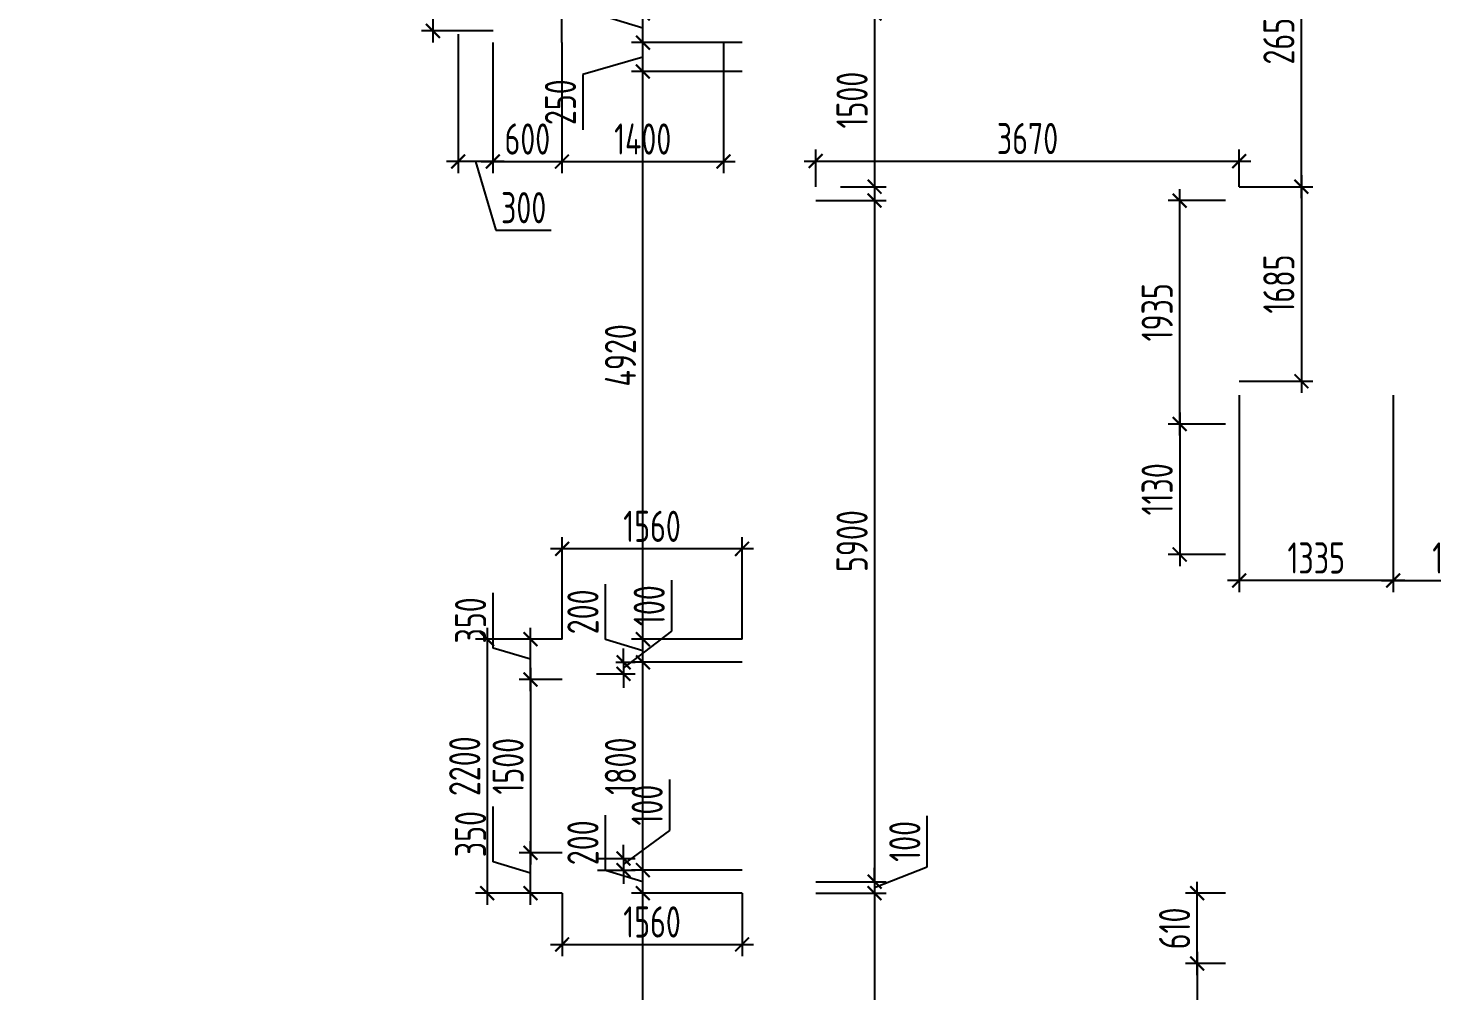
# Model space of a CAD drawing. Header units: millimetres. Extents: x -350007 to 536090, y -888 to 198380.
# Drawn here: x -218743 to -206573, y 86655 to 94995 of the extents above; entities that cross this region are included whole.
import ezdxf

# ---------------------------------------------------------------- set-up
doc = ezdxf.new("R2010")
doc.units = ezdxf.units.MM
doc.layers.add('АР_Размеры нов.', color=15, linetype='Continuous', lineweight=0)
doc.styles.add('ISOCPEUR', font='isocpeur.ttf', dxfattribs={"width": 0.7})
doc.dimstyles.new('R_100', dxfattribs={"dimtxt": 270, "dimasz": 120, "dimexe": 100, "dimexo": 0, "dimgap": 60, "dimtad": 1, "dimdec": 0, "dimrnd": 5, "dimzin": 0, "dimdsep": 46, "dimtxsty": 'ISOCPEUR', "dimblk": 'ARCHTICK', "dimcen": 0, "dimdle": 100, "dimclrd": 256, "dimclre": 256, "dimclrt": 256, "dimadec": 0, "dimazin": 0, "dimtfac": 2, "dimtdec": 0, "dimtofl": 0, "dimtmove": 1, "dimatfit": 3, "dimfxl": 1, "dimtvp": 3, "dimtolj": 1, "dimtzin": 0, "dimarcsym": 0})

# ---------------------------------------------------------------- blocks, each defined once
blk = doc.blocks.new('_ArchTick')
at = {"color": 0, "linetype": 'ByBlock', "const_width": 0.15}
blk.add_lwpolyline([(-0.5, -0.5), (0.5, 0.5)], dxfattribs=at)
blk = doc.blocks.new('*D2529')
at = {"layer": 'АР_Размеры нов.', "lineweight": -2, "ltscale": 100, "transparency": 16777216}
for p, q in [((-208609, 86992), (-208609, 85662)), ((-208364, 86892), (-208709, 86892)), ((-208364, 85762), (-208709, 85762))]:
    blk.add_line(p, q, dxfattribs=at)
at = {"layer": 'АР_Размеры нов.', "lineweight": -2, "ltscale": 100, "transparency": 16777216, "xscale": 120, "yscale": 120, "zscale": 120}
for p, rotation in [((-208609, 86892), 90), ((-208609, 85762), 270)]:
    blk.add_blockref('_ArchTick', p, dxfattribs=dict(at, rotation=rotation))
at = {"layer": 'АР_Размеры нов.', "ltscale": 100, "transparency": 16777216, "insert": (-208804, 86327), "char_height": 270, "attachment_point": 5, "rotation": 90, "style": 'ISOCPEUR'}
blk.add_mtext('\\A1;1130', dxfattribs=at)
blk = doc.blocks.new('*D2530')
at = {"layer": 'АР_Размеры нов.', "lineweight": -2, "ltscale": 100, "transparency": 16777216}
for p, q in [((-208760, 91665), (-208760, 90335)), ((-208364, 91565), (-208860, 91565)), ((-208364, 90435), (-208860, 90435))]:
    blk.add_line(p, q, dxfattribs=at)
at = {"layer": 'АР_Размеры нов.', "lineweight": -2, "ltscale": 100, "transparency": 16777216, "xscale": 120, "yscale": 120, "zscale": 120}
for p, rotation in [((-208760, 91565), 90), ((-208760, 90435), 270)]:
    blk.add_blockref('_ArchTick', p, dxfattribs=dict(at, rotation=rotation))
at = {"layer": 'АР_Размеры нов.', "ltscale": 100, "transparency": 16777216, "insert": (-208955, 91000), "char_height": 270, "attachment_point": 5, "rotation": 90, "style": 'ISOCPEUR'}
blk.add_mtext('\\A1;1130', dxfattribs=at)
blk = doc.blocks.new('*D2531')
at = {"layer": 'АР_Размеры нов.', "lineweight": -2, "ltscale": 100, "transparency": 16777216}
for p, q in [((-206909, 91816), (-206909, 90110)), ((-205779, 91816), (-205779, 90110)), ((-207009, 90210), (-205679, 90210))]:
    blk.add_line(p, q, dxfattribs=at)
at = {"layer": 'АР_Размеры нов.', "lineweight": -2, "ltscale": 100, "transparency": 16777216, "xscale": 120, "yscale": 120, "zscale": 120, "rotation": 180}
blk.add_blockref('_ArchTick', (-206909, 90210), dxfattribs=at)
at = {"layer": 'АР_Размеры нов.', "lineweight": -2, "ltscale": 100, "transparency": 16777216, "xscale": 120, "yscale": 120, "zscale": 120}
blk.add_blockref('_ArchTick', (-205779, 90210), dxfattribs=at)
at = {"layer": 'АР_Размеры нов.', "ltscale": 100, "transparency": 16777216, "insert": (-206344, 90405), "char_height": 270, "attachment_point": 5, "style": 'ISOCPEUR'}
blk.add_mtext('\\A1;1130', dxfattribs=at)
blk = doc.blocks.new('*D2688')
at = {"layer": 'АР_Размеры нов.', "lineweight": -2, "ltscale": 100, "transparency": 16777216}
for p, q in [((-208760, 91465), (-208760, 93601)), ((-208364, 93501), (-208860, 93501)), ((-208364, 91565), (-208860, 91565))]:
    blk.add_line(p, q, dxfattribs=at)
at = {"layer": 'АР_Размеры нов.', "lineweight": -2, "ltscale": 100, "transparency": 16777216, "xscale": 120, "yscale": 120, "zscale": 120}
for p, rotation in [((-208760, 93501), 90), ((-208760, 91565), 270)]:
    blk.add_blockref('_ArchTick', p, dxfattribs=dict(at, rotation=rotation))
at = {"layer": 'АР_Размеры нов.', "ltscale": 100, "transparency": 16777216, "insert": (-208955, 92533), "char_height": 270, "attachment_point": 5, "rotation": 90, "style": 'ISOCPEUR'}
blk.add_mtext('\\A1;1935', dxfattribs=at)
blk = doc.blocks.new('*D2689')
at = {"layer": 'АР_Размеры нов.', "lineweight": -2, "ltscale": 100, "transparency": 16777216}
for p, q in [((-208609, 86792), (-208609, 87601)), ((-208364, 87501), (-208709, 87501)), ((-208364, 86892), (-208709, 86892))]:
    blk.add_line(p, q, dxfattribs=at)
at = {"layer": 'АР_Размеры нов.', "lineweight": -2, "ltscale": 100, "transparency": 16777216, "xscale": 120, "yscale": 120, "zscale": 120}
for p, rotation in [((-208609, 87501), 90), ((-208609, 86892), 270)]:
    blk.add_blockref('_ArchTick', p, dxfattribs=dict(at, rotation=rotation))
at = {"layer": 'АР_Размеры нов.', "ltscale": 100, "transparency": 16777216, "insert": (-208804, 87196), "char_height": 270, "attachment_point": 5, "rotation": 90, "style": 'ISOCPEUR'}
blk.add_mtext('\\A1;610', dxfattribs=at)
blk = doc.blocks.new('*D2723')
at = {"layer": 'АР_Размеры нов.', "lineweight": -2, "ltscale": 100, "transparency": 16777216}
for p, q in [((-215234, 96570), (-215234, 94870)), ((-214672, 96470), (-215334, 96470)), ((-214712, 94970), (-215334, 94970))]:
    blk.add_line(p, q, dxfattribs=at)
at = {"layer": 'АР_Размеры нов.', "lineweight": -2, "ltscale": 100, "transparency": 16777216, "xscale": 120, "yscale": 120, "zscale": 120}
for p, rotation in [((-215234, 96470), 90), ((-215234, 94970), 270)]:
    blk.add_blockref('_ArchTick', p, dxfattribs=dict(at, rotation=rotation))
at = {"layer": 'АР_Размеры нов.', "ltscale": 100, "transparency": 16777216, "insert": (-215429, 95720), "char_height": 270, "attachment_point": 5, "rotation": 90, "style": 'ISOCPEUR'}
blk.add_mtext('\\A1;1500', dxfattribs=at)
blk = doc.blocks.new('*D2951')
at = {"layer": 'АР_Размеры нов.', "lineweight": -2, "ltscale": 100, "transparency": 16777216}
for p, q in [((-214115, 94869), (-214115, 93739)), ((-212714, 94869), (-212714, 93739)), ((-214215, 93839), (-212614, 93839))]:
    blk.add_line(p, q, dxfattribs=at)
at = {"layer": 'АР_Размеры нов.', "lineweight": -2, "ltscale": 100, "transparency": 16777216, "xscale": 120, "yscale": 120, "zscale": 120, "rotation": 180}
blk.add_blockref('_ArchTick', (-214115, 93839), dxfattribs=at)
at = {"layer": 'АР_Размеры нов.', "lineweight": -2, "ltscale": 100, "transparency": 16777216, "xscale": 120, "yscale": 120, "zscale": 120}
blk.add_blockref('_ArchTick', (-212714, 93839), dxfattribs=at)
at = {"layer": 'АР_Размеры нов.', "ltscale": 100, "transparency": 16777216, "insert": (-213415, 94034), "char_height": 270, "attachment_point": 5, "style": 'ISOCPEUR'}
blk.add_mtext('\\A1;1400', dxfattribs=at)
blk = doc.blocks.new('*D2796')
at = {"layer": 'АР_Размеры нов.', "lineweight": -2, "ltscale": 100, "transparency": 16777216}
for p, q in [((-215015, 94942), (-215015, 93739)), ((-214715, 94869), (-214715, 93739)), ((-214615, 93839), (-215115, 93839)), ((-214865, 93839), (-214687, 93244)), ((-214687, 93244), (-214208, 93244))]:
    blk.add_line(p, q, dxfattribs=at)
at = {"layer": 'АР_Размеры нов.', "lineweight": -2, "ltscale": 100, "transparency": 16777216, "xscale": 120, "yscale": 120, "zscale": 120, "rotation": 180}
blk.add_blockref('_ArchTick', (-215015, 93839), dxfattribs=at)
at = {"layer": 'АР_Размеры нов.', "lineweight": -2, "ltscale": 100, "transparency": 16777216, "xscale": 120, "yscale": 120, "zscale": 120}
blk.add_blockref('_ArchTick', (-214715, 93839), dxfattribs=at)
at = {"layer": 'АР_Размеры нов.', "ltscale": 100, "transparency": 16777216, "insert": (-214447, 93439), "char_height": 270, "attachment_point": 5, "style": 'ISOCPEUR'}
blk.add_mtext('\\A1;300', dxfattribs=at)
blk = doc.blocks.new('*D2797')
at = {"layer": 'АР_Размеры нов.', "lineweight": -2, "ltscale": 100, "transparency": 16777216}
for p, q in [((-214715, 94869), (-214715, 93739)), ((-214115, 94869), (-214115, 93739)), ((-214815, 93839), (-214015, 93839))]:
    blk.add_line(p, q, dxfattribs=at)
at = {"layer": 'АР_Размеры нов.', "lineweight": -2, "ltscale": 100, "transparency": 16777216, "xscale": 120, "yscale": 120, "zscale": 120, "rotation": 180}
blk.add_blockref('_ArchTick', (-214715, 93839), dxfattribs=at)
at = {"layer": 'АР_Размеры нов.', "lineweight": -2, "ltscale": 100, "transparency": 16777216, "xscale": 120, "yscale": 120, "zscale": 120}
blk.add_blockref('_ArchTick', (-214115, 93839), dxfattribs=at)
at = {"layer": 'АР_Размеры нов.', "ltscale": 100, "transparency": 16777216, "insert": (-214415, 94034), "char_height": 270, "attachment_point": 5, "style": 'ISOCPEUR'}
blk.add_mtext('\\A1;600', dxfattribs=at)
blk = doc.blocks.new('*D3002')
at = {"layer": 'АР_Размеры нов.', "lineweight": -2, "ltscale": 500, "transparency": 16777216}
for p, q in [((-211405, 95221), (-211405, 93521)), ((-211914, 95121), (-211305, 95121)), ((-211701, 93621), (-211305, 93621))]:
    blk.add_line(p, q, dxfattribs=at)
at = {"layer": 'АР_Размеры нов.', "lineweight": -2, "ltscale": 500, "transparency": 16777216, "xscale": 120, "yscale": 120, "zscale": 120}
for p, rotation in [((-211405, 95121), 90), ((-211405, 93621), 270)]:
    blk.add_blockref('_ArchTick', p, dxfattribs=dict(at, rotation=rotation))
at = {"layer": 'АР_Размеры нов.', "lineweight": 13, "ltscale": 500, "transparency": 16777216, "insert": (-211600, 94371), "char_height": 270, "attachment_point": 5, "rotation": 90, "style": 'ISOCPEUR'}
blk.add_mtext('\\A1;1500', dxfattribs=at)
blk = doc.blocks.new('*D3003')
at = {"layer": 'АР_Размеры нов.', "lineweight": -2, "ltscale": 500, "transparency": 16777216}
for p, q in [((-211405, 93601), (-211405, 87501)), ((-211914, 93501), (-211305, 93501)), ((-211914, 87601), (-211305, 87601))]:
    blk.add_line(p, q, dxfattribs=at)
at = {"layer": 'АР_Размеры нов.', "lineweight": -2, "ltscale": 500, "transparency": 16777216, "xscale": 120, "yscale": 120, "zscale": 120}
for p, rotation in [((-211405, 93501), 90), ((-211405, 87601), 270)]:
    blk.add_blockref('_ArchTick', p, dxfattribs=dict(at, rotation=rotation))
at = {"layer": 'АР_Размеры нов.', "lineweight": 13, "ltscale": 500, "transparency": 16777216, "insert": (-211600, 90551), "char_height": 270, "attachment_point": 5, "rotation": 90, "style": 'ISOCPEUR'}
blk.add_mtext('\\A1;5900', dxfattribs=at)
blk = doc.blocks.new('*D3004')
at = {"layer": 'АР_Размеры нов.', "lineweight": -2, "ltscale": 500, "transparency": 16777216}
for p, q in [((-210948, 87729), (-210948, 88170)), ((-211405, 87551), (-210948, 87729)), ((-211405, 87601), (-211405, 87721)), ((-211914, 87601), (-211305, 87601)), ((-211405, 87601), (-211405, 87501)), ((-211914, 87501), (-211305, 87501)), ((-211405, 87501), (-211405, 87381))]:
    blk.add_line(p, q, dxfattribs=at)
at = {"layer": 'АР_Размеры нов.', "lineweight": -2, "ltscale": 500, "transparency": 16777216, "xscale": 120, "yscale": 120, "zscale": 120}
for p, rotation in [((-211405, 87601), 270), ((-211405, 87501), 90)]:
    blk.add_blockref('_ArchTick', p, dxfattribs=dict(at, rotation=rotation))
at = {"layer": 'АР_Размеры нов.', "lineweight": 13, "ltscale": 500, "transparency": 16777216, "insert": (-211143, 87950), "char_height": 270, "attachment_point": 5, "rotation": 90, "style": 'ISOCPEUR'}
blk.add_mtext('\\A1;100', dxfattribs=at)
blk = doc.blocks.new('*D3005')
at = {"layer": 'АР_Размеры нов.', "lineweight": -2, "ltscale": 500, "transparency": 16777216}
for p, q in [((-211405, 87601), (-211405, 82586)), ((-211914, 87501), (-211305, 87501)), ((-211914, 82686), (-211305, 82686))]:
    blk.add_line(p, q, dxfattribs=at)
at = {"layer": 'АР_Размеры нов.', "lineweight": -2, "ltscale": 500, "transparency": 16777216, "xscale": 120, "yscale": 120, "zscale": 120}
for p, rotation in [((-211405, 87501), 90), ((-211405, 82686), 270)]:
    blk.add_blockref('_ArchTick', p, dxfattribs=dict(at, rotation=rotation))
at = {"layer": 'АР_Размеры нов.', "lineweight": 13, "ltscale": 500, "transparency": 16777216, "insert": (-211600, 85093), "char_height": 270, "attachment_point": 5, "rotation": 90, "style": 'ISOCPEUR'}
blk.add_mtext('\\A1;4815', dxfattribs=at)
blk = doc.blocks.new('*D3007')
at = {"layer": 'АР_Размеры нов.', "lineweight": -2, "ltscale": 500, "transparency": 16777216}
for p, q in [((-207705, 93721), (-207705, 91836)), ((-208244, 93621), (-207605, 93621)), ((-208244, 91936), (-207605, 91936))]:
    blk.add_line(p, q, dxfattribs=at)
at = {"layer": 'АР_Размеры нов.', "lineweight": -2, "ltscale": 500, "transparency": 16777216, "xscale": 120, "yscale": 120, "zscale": 120}
for p, rotation in [((-207705, 93621), 90), ((-207705, 91936), 270)]:
    blk.add_blockref('_ArchTick', p, dxfattribs=dict(at, rotation=rotation))
at = {"layer": 'АР_Размеры нов.', "lineweight": 13, "ltscale": 500, "transparency": 16777216, "insert": (-207900, 92778), "char_height": 270, "attachment_point": 5, "rotation": 90, "style": 'ISOCPEUR'}
blk.add_mtext('\\A1;1685', dxfattribs=at)
blk = doc.blocks.new('*D3008')
at = {"layer": 'АР_Размеры нов.', "lineweight": -2, "ltscale": 500, "transparency": 16777216}
for p, q in [((-207823, 96271), (-207605, 96271)), ((-207705, 93521), (-207705, 96371)), ((-208244, 93621), (-207605, 93621))]:
    blk.add_line(p, q, dxfattribs=at)
at = {"layer": 'АР_Размеры нов.', "lineweight": -2, "ltscale": 500, "transparency": 16777216, "xscale": 120, "yscale": 120, "zscale": 120}
for p, rotation in [((-207705, 96271), 90), ((-207705, 93621), 270)]:
    blk.add_blockref('_ArchTick', p, dxfattribs=dict(at, rotation=rotation))
at = {"layer": 'АР_Размеры нов.', "lineweight": 13, "ltscale": 500, "transparency": 16777216, "insert": (-207900, 94946), "char_height": 270, "attachment_point": 5, "rotation": 90, "style": 'ISOCPEUR'}
blk.add_mtext('\\A1;2650', dxfattribs=at)
blk = doc.blocks.new('*D3013')
at = {"layer": 'АР_Размеры нов.', "lineweight": -2, "ltscale": 500, "transparency": 16777216}
for p, q in [((-212015, 93843), (-208144, 93843)), ((-211915, 93621), (-211915, 93943)), ((-208244, 93621), (-208244, 93943))]:
    blk.add_line(p, q, dxfattribs=at)
at = {"layer": 'АР_Размеры нов.', "lineweight": -2, "ltscale": 500, "transparency": 16777216, "xscale": 120, "yscale": 120, "zscale": 120, "rotation": 180}
blk.add_blockref('_ArchTick', (-211915, 93843), dxfattribs=at)
at = {"layer": 'АР_Размеры нов.', "lineweight": -2, "ltscale": 500, "transparency": 16777216, "xscale": 120, "yscale": 120, "zscale": 120}
blk.add_blockref('_ArchTick', (-208244, 93843), dxfattribs=at)
at = {"layer": 'АР_Размеры нов.', "lineweight": 13, "ltscale": 500, "transparency": 16777216, "insert": (-210079, 94038), "char_height": 270, "attachment_point": 5, "style": 'ISOCPEUR'}
blk.add_mtext('\\A1;3670', dxfattribs=at)
blk = doc.blocks.new('*D3014')
at = {"layer": 'АР_Размеры нов.', "lineweight": -2, "ltscale": 500, "transparency": 16777216}
for p, q in [((-208244, 91816), (-208244, 90110)), ((-206909, 91816), (-206909, 90110)), ((-206809, 90210), (-208344, 90210))]:
    blk.add_line(p, q, dxfattribs=at)
at = {"layer": 'АР_Размеры нов.', "lineweight": -2, "ltscale": 500, "transparency": 16777216, "xscale": 120, "yscale": 120, "zscale": 120, "rotation": 180}
blk.add_blockref('_ArchTick', (-208244, 90210), dxfattribs=at)
at = {"layer": 'АР_Размеры нов.', "lineweight": -2, "ltscale": 500, "transparency": 16777216, "xscale": 120, "yscale": 120, "zscale": 120}
blk.add_blockref('_ArchTick', (-206909, 90210), dxfattribs=at)
at = {"layer": 'АР_Размеры нов.', "lineweight": 13, "ltscale": 500, "transparency": 16777216, "insert": (-207576, 90405), "char_height": 270, "attachment_point": 5, "style": 'ISOCPEUR'}
blk.add_mtext('\\A1;1335', dxfattribs=at)
blk = doc.blocks.new('*D4001')
at = {"layer": 'АР_Размеры нов.', "lineweight": -2, "transparency": 16777216}
for p, q in [((-214114, 89701), (-214114, 90584)), ((-212554, 89701), (-212554, 90584)), ((-212454, 90484), (-214214, 90484))]:
    blk.add_line(p, q, dxfattribs=at)
at = {"layer": 'АР_Размеры нов.', "lineweight": -2, "transparency": 16777216, "xscale": 120, "yscale": 120, "zscale": 120, "rotation": 180}
blk.add_blockref('_ArchTick', (-214114, 90484), dxfattribs=at)
at = {"layer": 'АР_Размеры нов.', "lineweight": -2, "transparency": 16777216, "xscale": 120, "yscale": 120, "zscale": 120}
blk.add_blockref('_ArchTick', (-212554, 90484), dxfattribs=at)
at = {"layer": 'АР_Размеры нов.', "transparency": 16777216, "insert": (-213334, 90679), "char_height": 270, "attachment_point": 5, "style": 'ISOCPEUR'}
blk.add_mtext('\\A1;1560', dxfattribs=at)
blk = doc.blocks.new('*D4002')
at = {"layer": 'АР_Размеры нов.', "lineweight": -2, "transparency": 16777216}
for p, q in [((-214114, 89701), (-214863, 89701)), ((-214763, 89801), (-214763, 87401)), ((-214114, 87501), (-214863, 87501))]:
    blk.add_line(p, q, dxfattribs=at)
at = {"layer": 'АР_Размеры нов.', "lineweight": -2, "transparency": 16777216, "xscale": 120, "yscale": 120, "zscale": 120}
for p, rotation in [((-214763, 89701), 90), ((-214763, 87501), 270)]:
    blk.add_blockref('_ArchTick', p, dxfattribs=dict(at, rotation=rotation))
at = {"layer": 'АР_Размеры нов.', "transparency": 16777216, "insert": (-214958, 88601), "char_height": 270, "attachment_point": 5, "rotation": 90, "style": 'ISOCPEUR'}
blk.add_mtext('\\A1;2200', dxfattribs=at)
blk = doc.blocks.new('*D4004')
at = {"layer": 'АР_Размеры нов.', "lineweight": -2, "transparency": 16777216}
for p, q in [((-213163, 89771), (-213163, 90213)), ((-213581, 89451), (-213163, 89771)), ((-213581, 89501), (-213581, 89621)), ((-213647, 89501), (-213481, 89501)), ((-213581, 89501), (-213581, 89401)), ((-213816, 89401), (-213481, 89401)), ((-213581, 89401), (-213581, 89281))]:
    blk.add_line(p, q, dxfattribs=at)
at = {"layer": 'АР_Размеры нов.', "lineweight": -2, "transparency": 16777216, "xscale": 120, "yscale": 120, "zscale": 120}
for p, rotation in [((-213581, 89501), 270), ((-213581, 89401), 90)]:
    blk.add_blockref('_ArchTick', p, dxfattribs=dict(at, rotation=rotation))
at = {"layer": 'АР_Размеры нов.', "transparency": 16777216, "insert": (-213358, 89992), "char_height": 270, "attachment_point": 5, "rotation": 90, "style": 'ISOCPEUR'}
blk.add_mtext('\\A1;100', dxfattribs=at)
blk = doc.blocks.new('*D4005')
at = {"layer": 'АР_Размеры нов.', "lineweight": -2, "transparency": 16777216}
for p, q in [((-213181, 88044), (-213181, 88485)), ((-213581, 87751), (-213181, 88044)), ((-213581, 87801), (-213581, 87921)), ((-213814, 87801), (-213481, 87801)), ((-213581, 87801), (-213581, 87701)), ((-213806, 87701), (-213481, 87701)), ((-213581, 87701), (-213581, 87581))]:
    blk.add_line(p, q, dxfattribs=at)
at = {"layer": 'АР_Размеры нов.', "lineweight": -2, "transparency": 16777216, "xscale": 120, "yscale": 120, "zscale": 120}
for p, rotation in [((-213581, 87801), 270), ((-213581, 87701), 90)]:
    blk.add_blockref('_ArchTick', p, dxfattribs=dict(at, rotation=rotation))
at = {"layer": 'АР_Размеры нов.', "transparency": 16777216, "insert": (-213376, 88264), "char_height": 270, "attachment_point": 5, "rotation": 90, "style": 'ISOCPEUR'}
blk.add_mtext('\\A1;100', dxfattribs=at)
blk = doc.blocks.new('*D4007')
at = {"layer": 'АР_Размеры нов.', "lineweight": -2, "transparency": 16777216}
for p, q in [((-214387, 89452), (-214387, 87751)), ((-214114, 89352), (-214487, 89352)), ((-214114, 87851), (-214487, 87851))]:
    blk.add_line(p, q, dxfattribs=at)
at = {"layer": 'АР_Размеры нов.', "lineweight": -2, "transparency": 16777216, "xscale": 120, "yscale": 120, "zscale": 120}
for p, rotation in [((-214387, 89352), 90), ((-214387, 87851), 270)]:
    blk.add_blockref('_ArchTick', p, dxfattribs=dict(at, rotation=rotation))
at = {"layer": 'АР_Размеры нов.', "transparency": 16777216, "insert": (-214582, 88601), "char_height": 270, "attachment_point": 5, "rotation": 90, "style": 'ISOCPEUR'}
blk.add_mtext('\\A1;1500', dxfattribs=at)
blk = doc.blocks.new('*D7117')
at = {"layer": 'АР_Размеры нов.', "lineweight": -2, "transparency": 16777216}
for p, q in [((-213413, 81946), (-213413, 87601)), ((-212554, 87501), (-213513, 87501)), ((-212554, 82046), (-213513, 82046))]:
    blk.add_line(p, q, dxfattribs=at)
at = {"layer": 'АР_Размеры нов.', "lineweight": -2, "transparency": 16777216, "xscale": 120, "yscale": 120, "zscale": 120}
for p, rotation in [((-213413, 87501), 90), ((-213413, 82046), 270)]:
    blk.add_blockref('_ArchTick', p, dxfattribs=dict(at, rotation=rotation))
at = {"layer": 'АР_Размеры нов.', "transparency": 16777216, "insert": (-213608, 84773), "char_height": 270, "attachment_point": 5, "rotation": 90, "style": 'ISOCPEUR'}
blk.add_mtext('\\A1;5455', dxfattribs=at)
blk = doc.blocks.new('*D7118')
at = {"layer": 'АР_Размеры нов.', "lineweight": -2, "transparency": 16777216}
for p, q in [((-213738, 87698), (-213738, 88177)), ((-213413, 87401), (-213413, 87801)), ((-213413, 87601), (-213738, 87698)), ((-212554, 87701), (-213513, 87701)), ((-212554, 87501), (-213513, 87501))]:
    blk.add_line(p, q, dxfattribs=at)
at = {"layer": 'АР_Размеры нов.', "lineweight": -2, "transparency": 16777216, "xscale": 120, "yscale": 120, "zscale": 120}
for p, rotation in [((-213413, 87701), 90), ((-213413, 87501), 270)]:
    blk.add_blockref('_ArchTick', p, dxfattribs=dict(at, rotation=rotation))
at = {"layer": 'АР_Размеры нов.', "transparency": 16777216, "insert": (-213933, 87938), "char_height": 270, "attachment_point": 5, "rotation": 90, "style": 'ISOCPEUR'}
blk.add_mtext('\\A1;200', dxfattribs=at)
blk = doc.blocks.new('*D7119')
at = {"layer": 'АР_Размеры нов.', "lineweight": -2, "transparency": 16777216}
for p, q in [((-213413, 87601), (-213413, 89601)), ((-212554, 89501), (-213513, 89501)), ((-212554, 87701), (-213513, 87701))]:
    blk.add_line(p, q, dxfattribs=at)
at = {"layer": 'АР_Размеры нов.', "lineweight": -2, "transparency": 16777216, "xscale": 120, "yscale": 120, "zscale": 120}
for p, rotation in [((-213413, 89501), 90), ((-213413, 87701), 270)]:
    blk.add_blockref('_ArchTick', p, dxfattribs=dict(at, rotation=rotation))
at = {"layer": 'АР_Размеры нов.', "transparency": 16777216, "insert": (-213608, 88601), "char_height": 270, "attachment_point": 5, "rotation": 90, "style": 'ISOCPEUR'}
blk.add_mtext('\\A1;1800', dxfattribs=at)
blk = doc.blocks.new('*D7120')
at = {"layer": 'АР_Размеры нов.', "lineweight": -2, "transparency": 16777216}
for p, q in [((-213738, 89698), (-213738, 90177)), ((-213413, 89601), (-213738, 89698)), ((-212554, 89701), (-213513, 89701)), ((-213413, 89401), (-213413, 89801)), ((-212554, 89501), (-213513, 89501))]:
    blk.add_line(p, q, dxfattribs=at)
at = {"layer": 'АР_Размеры нов.', "lineweight": -2, "transparency": 16777216, "xscale": 120, "yscale": 120, "zscale": 120}
for p, rotation in [((-213413, 89701), 90), ((-213413, 89501), 270)]:
    blk.add_blockref('_ArchTick', p, dxfattribs=dict(at, rotation=rotation))
at = {"layer": 'АР_Размеры нов.', "transparency": 16777216, "insert": (-213933, 89938), "char_height": 270, "attachment_point": 5, "rotation": 90, "style": 'ISOCPEUR'}
blk.add_mtext('\\A1;200', dxfattribs=at)
blk = doc.blocks.new('*D7121')
at = {"layer": 'АР_Размеры нов.', "lineweight": -2, "transparency": 16777216}
for p, q in [((-213413, 89601), (-213413, 94719)), ((-212554, 94619), (-213513, 94619)), ((-212554, 89701), (-213513, 89701))]:
    blk.add_line(p, q, dxfattribs=at)
at = {"layer": 'АР_Размеры нов.', "lineweight": -2, "transparency": 16777216, "xscale": 120, "yscale": 120, "zscale": 120}
for p, rotation in [((-213413, 94619), 90), ((-213413, 89701), 270)]:
    blk.add_blockref('_ArchTick', p, dxfattribs=dict(at, rotation=rotation))
at = {"layer": 'АР_Размеры нов.', "transparency": 16777216, "insert": (-213608, 92160), "char_height": 270, "attachment_point": 5, "rotation": 90, "style": 'ISOCPEUR'}
blk.add_mtext('\\A1;4920', dxfattribs=at)
blk = doc.blocks.new('*D7122')
at = {"layer": 'АР_Размеры нов.', "lineweight": -2, "transparency": 16777216}
for p, q in [((-213413, 94519), (-213413, 94969)), ((-212554, 94869), (-213513, 94869)), ((-213413, 94744), (-213933, 94593)), ((-213933, 94593), (-213933, 94114)), ((-212554, 94619), (-213513, 94619))]:
    blk.add_line(p, q, dxfattribs=at)
at = {"layer": 'АР_Размеры нов.', "lineweight": -2, "transparency": 16777216, "xscale": 120, "yscale": 120, "zscale": 120}
for p, rotation in [((-213413, 94869), 90), ((-213413, 94619), 270)]:
    blk.add_blockref('_ArchTick', p, dxfattribs=dict(at, rotation=rotation))
at = {"layer": 'АР_Размеры нов.', "transparency": 16777216, "insert": (-214128, 94353), "char_height": 270, "attachment_point": 5, "rotation": 90, "style": 'ISOCPEUR'}
blk.add_mtext('\\A1;250', dxfattribs=at)
blk = doc.blocks.new('*D7123')
at = {"layer": 'АР_Размеры нов.', "lineweight": -2, "transparency": 16777216}
for p, q in [((-213738, 95092), (-213738, 95571)), ((-213413, 94769), (-213413, 95221)), ((-213413, 94995), (-213738, 95092)), ((-212554, 95121), (-213513, 95121)), ((-212554, 94869), (-213513, 94869))]:
    blk.add_line(p, q, dxfattribs=at)
at = {"layer": 'АР_Размеры нов.', "lineweight": -2, "transparency": 16777216, "xscale": 120, "yscale": 120, "zscale": 120}
for p, rotation in [((-213413, 95121), 90), ((-213413, 94869), 270)]:
    blk.add_blockref('_ArchTick', p, dxfattribs=dict(at, rotation=rotation))
at = {"layer": 'АР_Размеры нов.', "transparency": 16777216, "insert": (-213933, 95332), "char_height": 270, "attachment_point": 5, "rotation": 90, "style": 'ISOCPEUR'}
blk.add_mtext('\\A1;250', dxfattribs=at)
blk = doc.blocks.new('*D7132')
at = {"layer": 'АР_Размеры нов.', "lineweight": -2, "transparency": 16777216}
for p, q in [((-214712, 89624), (-214712, 90103)), ((-214114, 89701), (-214487, 89701)), ((-214387, 89252), (-214387, 89801)), ((-214387, 89527), (-214712, 89624)), ((-214114, 89352), (-214487, 89352))]:
    blk.add_line(p, q, dxfattribs=at)
at = {"layer": 'АР_Размеры нов.', "lineweight": -2, "transparency": 16777216, "xscale": 120, "yscale": 120, "zscale": 120}
for p, rotation in [((-214387, 89701), 90), ((-214387, 89352), 270)]:
    blk.add_blockref('_ArchTick', p, dxfattribs=dict(at, rotation=rotation))
at = {"layer": 'АР_Размеры нов.', "transparency": 16777216, "insert": (-214907, 89864), "char_height": 270, "attachment_point": 5, "rotation": 90, "style": 'ISOCPEUR'}
blk.add_mtext('\\A1;350', dxfattribs=at)
blk = doc.blocks.new('*D7133')
at = {"layer": 'АР_Размеры нов.', "lineweight": -2, "transparency": 16777216}
for p, q in [((-214712, 87773), (-214712, 88252)), ((-214387, 87401), (-214387, 87951)), ((-214387, 87676), (-214712, 87773)), ((-214114, 87851), (-214487, 87851)), ((-214114, 87501), (-214487, 87501))]:
    blk.add_line(p, q, dxfattribs=at)
at = {"layer": 'АР_Размеры нов.', "lineweight": -2, "transparency": 16777216, "xscale": 120, "yscale": 120, "zscale": 120}
for p, rotation in [((-214387, 87851), 90), ((-214387, 87501), 270)]:
    blk.add_blockref('_ArchTick', p, dxfattribs=dict(at, rotation=rotation))
at = {"layer": 'АР_Размеры нов.', "transparency": 16777216, "insert": (-214907, 88013), "char_height": 270, "attachment_point": 5, "rotation": 90, "style": 'ISOCPEUR'}
blk.add_mtext('\\A1;350', dxfattribs=at)
blk = doc.blocks.new('*D7134')
at = {"layer": 'АР_Размеры нов.', "lineweight": -2, "transparency": 16777216}
for p, q in [((-214114, 87501), (-214114, 86957)), ((-212554, 87501), (-212554, 86957)), ((-214214, 87057), (-212454, 87057))]:
    blk.add_line(p, q, dxfattribs=at)
at = {"layer": 'АР_Размеры нов.', "lineweight": -2, "transparency": 16777216, "xscale": 120, "yscale": 120, "zscale": 120, "rotation": 180}
blk.add_blockref('_ArchTick', (-214114, 87057), dxfattribs=at)
at = {"layer": 'АР_Размеры нов.', "lineweight": -2, "transparency": 16777216, "xscale": 120, "yscale": 120, "zscale": 120}
blk.add_blockref('_ArchTick', (-212554, 87057), dxfattribs=at)
at = {"layer": 'АР_Размеры нов.', "transparency": 16777216, "insert": (-213334, 87252), "char_height": 270, "attachment_point": 5, "style": 'ISOCPEUR'}
blk.add_mtext('\\A1;1560', dxfattribs=at)
blk = doc.blocks.new('*D7171')
at = {"layer": 'АР_Размеры нов.', "lineweight": -2, "transparency": 16777216}
for p, q in [((-301542, 115211), (-301542, 114753)), ((-301341, 115051), (-301341, 114753)), ((-301642, 114853), (-301241, 114853)), ((-301442, 114853), (-301263, 114258)), ((-301263, 114258), (-300784, 114258)), ((-182484, 67738), (-182925, 67738)), ((-182494, 67218), (-182484, 67738)), ((-182544, 66846), (-182544, 67318)), ((-182444, 66846), (-182444, 67318)), ((-182544, 67218), (-182664, 67218)), ((-182444, 67218), (-182544, 67218)), ((-182444, 67218), (-182324, 67218))]:
    blk.add_line(p, q, dxfattribs=at)
at = {"layer": 'АР_Размеры нов.', "lineweight": -2, "transparency": 16777216, "xscale": 120, "yscale": 120, "zscale": 120, "rotation": 180}
for p in [(-301542, 114853), (-182444, 67218)]:
    blk.add_blockref('_ArchTick', p, dxfattribs=at)
at = {"layer": 'АР_Размеры нов.', "lineweight": -2, "transparency": 16777216, "xscale": 120, "yscale": 120, "zscale": 120}
for p in [(-301341, 114853), (-182544, 67218)]:
    blk.add_blockref('_ArchTick', p, dxfattribs=at)
at = {"layer": 'АР_Размеры нов.', "transparency": 16777216, "char_height": 270, "attachment_point": 5, "style": 'ISOCPEUR'}
for s, insert in [('\\A1;200', (-301024, 114453)), ('\\A1;100', (-182705, 67933))]:
    blk.add_mtext(s, dxfattribs=dict(at, insert=insert))
blk = doc.blocks.new('*D7181')
at = {"layer": 'АР_Размеры нов.', "lineweight": -2, "transparency": 16777216}
for p, q in [((-214115, 94869), (-214115, 96039)), ((-212554, 95121), (-212554, 96039)), ((-212454, 95939), (-214215, 95939))]:
    blk.add_line(p, q, dxfattribs=at)
at = {"layer": 'АР_Размеры нов.', "lineweight": -2, "transparency": 16777216, "xscale": 120, "yscale": 120, "zscale": 120, "rotation": 180}
blk.add_blockref('_ArchTick', (-214115, 95939), dxfattribs=at)
at = {"layer": 'АР_Размеры нов.', "lineweight": -2, "transparency": 16777216, "xscale": 120, "yscale": 120, "zscale": 120}
blk.add_blockref('_ArchTick', (-212554, 95939), dxfattribs=at)
at = {"layer": 'АР_Размеры нов.', "transparency": 16777216, "insert": (-213335, 96134), "char_height": 270, "attachment_point": 5, "style": 'ISOCPEUR'}
blk.add_mtext('\\A1;1560', dxfattribs=at)
blk = doc.blocks.new('*D7184')
at = {"layer": 'АР_Размеры нов.', "lineweight": -2, "transparency": 16777216}
for p, q in [((-186100, 131671), (-186003, 131996)), ((-186003, 131996), (-185656, 131996)), ((-186145, 131371), (-186145, 131771)), ((-186055, 131531), (-186055, 131771)), ((-186145, 131671), (-186265, 131671)), ((-186145, 131671), (-186055, 131671)), ((-186055, 131671), (-185935, 131671)), ((-281863, 59885), (-281863, 59309)), ((-281179, 59885), (-281179, 59309)), ((-281963, 59409), (-281079, 59409))]:
    blk.add_line(p, q, dxfattribs=at)
at = {"layer": 'АР_Размеры нов.', "lineweight": -2, "transparency": 16777216, "xscale": 120, "yscale": 120, "zscale": 120}
for p in [(-186145, 131671), (-281179, 59409)]:
    blk.add_blockref('_ArchTick', p, dxfattribs=at)
at = {"layer": 'АР_Размеры нов.', "lineweight": -2, "transparency": 16777216, "xscale": 120, "yscale": 120, "zscale": 120, "rotation": 180}
for p in [(-186055, 131671), (-281863, 59409)]:
    blk.add_blockref('_ArchTick', p, dxfattribs=at)
at = {"layer": 'АР_Размеры нов.', "transparency": 16777216, "char_height": 270, "attachment_point": 5, "style": 'ISOCPEUR'}
for s, insert in [('\\A1;90', (-185829, 132191)), ('\\A1;685', (-281521, 59604))]:
    blk.add_mtext(s, dxfattribs=dict(at, insert=insert))
blk = doc.blocks.new('*D7185')
at = {"layer": 'АР_Размеры нов.', "lineweight": -2, "transparency": 16777216}
for p, q in [((-152915, 120873), (-152915, 121315)), ((-153510, 120695), (-152915, 120873)), ((-153510, 120521), (-153510, 120869)), ((-154304, 120769), (-153410, 120769)), ((-154464, 120621), (-153410, 120621)), ((-280686, 59785), (-280686, 60786)), ((-281179, 60686), (-280586, 60686)), ((-281179, 59885), (-280586, 59885))]:
    blk.add_line(p, q, dxfattribs=at)
at = {"layer": 'АР_Размеры нов.', "lineweight": -2, "transparency": 16777216, "xscale": 120, "yscale": 120, "zscale": 120}
for p, rotation in [((-153510, 120769), 90), ((-153510, 120621), 270), ((-280686, 60686), 90), ((-280686, 59885), 270)]:
    blk.add_blockref('_ArchTick', p, dxfattribs=dict(at, rotation=rotation))
at = {"layer": 'АР_Размеры нов.', "transparency": 16777216, "char_height": 270, "attachment_point": 5, "rotation": 90, "style": 'ISOCPEUR'}
for s, insert in [('\\A1;150', (-153110, 121094)), ('\\A1;800', (-280881, 60286))]:
    blk.add_mtext(s, dxfattribs=dict(at, insert=insert))
blk = doc.blocks.new('*D7186')
at = {"layer": 'АР_Размеры нов.', "lineweight": -2, "transparency": 16777216}
for p, q in [((-172393, 113364), (-172393, 115311)), ((-171329, 115211), (-172493, 115211)), ((-171329, 113464), (-172493, 113464)), ((-281179, 59885), (-280586, 59885)), ((-280686, 59985), (-280686, 55406)), ((-281179, 55506), (-280586, 55506))]:
    blk.add_line(p, q, dxfattribs=at)
at = {"layer": 'АР_Размеры нов.', "lineweight": -2, "transparency": 16777216, "xscale": 120, "yscale": 120, "zscale": 120}
for p, rotation in [((-172393, 115211), 90), ((-172393, 113464), 270), ((-280686, 59885), 90), ((-280686, 55506), 270)]:
    blk.add_blockref('_ArchTick', p, dxfattribs=dict(at, rotation=rotation))
at = {"layer": 'АР_Размеры нов.', "transparency": 16777216, "char_height": 270, "attachment_point": 5, "rotation": 90, "style": 'ISOCPEUR'}
for s, insert in [('\\A1;1745', (-172588, 114338)), ('\\A1;4380', (-280881, 57695))]:
    blk.add_mtext(s, dxfattribs=dict(at, insert=insert))

msp = doc.modelspace()

# ---------------------------------------------------------------- dimensions: what is measured, and where the dimension line sits
at = {"layer": 'АР_Размеры нов.'}
for base, p1, p2, picture, middle in [((-186055.2, 131670.6), (-186145.2, 131370.7), (-186055.2, 131530.7), '*D7184', (-185942.7, 132190.6)), ((-281179, 59408.8), (-281863.4, 59884.7), (-281179, 59884.7), '*D7184', (-281521.2, 59603.8)), ((-301341.3, 114852.6), (-301542.1, 115210.7), (-301341.3, 115050.7), '*D7171', (-301203.2, 114452.6)), ((-214115.3, 95938.7), (-212554, 95120.7), (-214115.3, 94868.9), '*D7181', (-213334.7, 96133.7)), ((-214114, 90484.3), (-212554, 89700.7), (-214114, 89700.8), '*D4001', (-213334, 90679.3)), ((-212554, 87057.5), (-214114.2, 87500.9), (-212554, 87500.9), '*D7134', (-213334.1, 87252.5))]:
    dim = msp.add_linear_dim(base=base, p1=p1, p2=p2, dimstyle='R_100', override={"dimpost": '\\X'}, dxfattribs=at)
    dim.commit()
    dim.dimension.update_dxf_attribs({"geometry": picture, "text_midpoint": middle})
for base, p1, p2, picture, middle in [((-153510.4, 120769.1), (-154463.9, 120620.7), (-154303.9, 120769.1), '*D7185', (-153110.4, 120933.4)), ((-280686, 60686.4), (-281179, 59884.7), (-281179, 60686.4), '*D7185', (-280881, 60285.5)), ((-172392.8, 115210.7), (-171328.9, 113464.4), (-171328.9, 115210.7), '*D7186', (-172587.8, 114337.6)), ((-280686, 55506), (-281179, 59884.7), (-281179, 55506), '*D7186', (-280881, 57695.3)), ((-213413.5, 95120.7), (-212554, 94868.9), (-212554, 95120.7), '*D7123', (-213933.5, 95152.3)), ((-213413.5, 94618.9), (-212554, 89700.7), (-212554, 94618.9), '*D7121', (-213608.5, 92159.8)), ((-213413.5, 89700.7), (-212554, 89500.8), (-212554, 89700.7), '*D7120', (-213933.5, 89758.2)), ((-214386.7845, 89700.8175), (-214114.0625, 89352.2567), (-214114.0068, 89700.8175), '*D7132', (-214906.7845, 89684.0371)), ((-214763, 87500.9), (-214114, 89700.8), (-214114.2, 87500.9), '*D4002', (-214958, 88600.8)), ((-213413.5, 89500.8), (-212554, 87700.8), (-212554, 89500.8), '*D7119', (-213608.5, 88600.8)), ((-214386.7845, 87850.7457), (-214114.0625, 89352.2205), (-214114.1681, 87850.7457), '*D4007', (-214581.7845, 88601.4831)), ((-214386.8, 87850.7), (-214114.2, 87500.9), (-214114.2, 87850.7), '*D7133', (-214906.8, 87833.3)), ((-213413.5, 87700.8), (-212553.5, 87500.7), (-212554, 87700.8), '*D7118', (-213933.5, 87758.3)), ((-213413.5, 87500.7), (-212554, 82045.7), (-212553.5, 87500.7), '*D7117', (-213608.5, 84773.2))]:
    dim = msp.add_linear_dim(base=base, p1=p1, p2=p2, angle=90, dimstyle='R_100', override={"dimpost": '\\X'}, dxfattribs=at)
    dim.commit()
    dim.dimension.update_dxf_attribs({"geometry": picture, "text_midpoint": middle})
dim = msp.add_linear_dim(base=(-182543.8, 67218.2), p1=(-182443.8, 66845.6), p2=(-182543.8, 66845.6), dimstyle='R_100', override={"dimpost": '\\X'}, dxfattribs=at)
dim.commit()
dim.dimension.update_dxf_attribs({"geometry": '*D7171', "text_midpoint": (-182543.9, 67738.2), "dimtype": 160})
at = {"layer": 'АР_Размеры нов.', "ltscale": 100}
for base, p1, p2, override, picture, middle in [((-215233.9, 94969.7), (-214672.2, 96470.4), (-214712.2, 94969.7), {"dimpost": '\\X', "dimfxl": 300, "dimarcsym": 1}, '*D2723', (-215428.9, 95720)), ((-208760.1, 93500.7), (-208363.8, 91564.9), (-208363.8, 93500.7), {"dimpost": '\\X', "dimfxl": 2.5, "dimarcsym": 1}, '*D2688', (-208955.1, 92532.8)), ((-208760.1, 90434.9), (-208363.8, 91564.9), (-208363.9, 90434.9), {"dimpost": '\\X', "dimfxl": 2.5, "dimarcsym": 1}, '*D2530', (-208955.1, 90999.9)), ((-208609.3, 87500.7), (-208363.8, 86892), (-208364.4, 87500.7), {"dimpost": '\\X', "dimfxl": 2.5, "dimarcsym": 1}, '*D2689', (-208804.3, 87196.3)), ((-208609.3, 85761.9), (-208363.8, 86892), (-208363.8, 85761.9), {"dimpost": '\\X', "dimfxl": 2.5, "dimarcsym": 1}, '*D2529', (-208804.3, 86326.9))]:
    dim = msp.add_linear_dim(base=base, p1=p1, p2=p2, angle=90, dimstyle='R_100', override=override, dxfattribs=at)
    dim.commit()
    dim.dimension.update_dxf_attribs({"geometry": picture, "text_midpoint": middle})
at = {"layer": 'АР_Размеры нов.', "lineweight": 13, "ltscale": 500}
for base, p1, p2, override, picture, middle in [((-207705, 96270.7), (-208243.8, 93620.7), (-207823.2, 96270.7), {"dimpost": '\\X'}, '*D3008', (-207900, 94945.7)), ((-211404.8, 93620.7), (-211914, 95120.7), (-211701, 93620.7), {"dimpost": '\\X', "dimfxl": 300, "dimarcsym": 1}, '*D3002', (-211599.8, 94370.7)), ((-207705, 91935.7), (-208243.8, 93620.7), (-208243.8, 91935.7), {"dimpost": '\\X'}, '*D3007', (-207900, 92778.2)), ((-211404.8, 87600.7), (-211914, 93500.7), (-211914, 87600.7), {"dimpost": '\\X'}, '*D3003', (-211599.8, 90550.7)), ((-211404.8, 82685.7), (-211914, 87500.7), (-211914, 82685.7), {"dimpost": '\\X'}, '*D3005', (-211599.8, 85093.2))]:
    dim = msp.add_linear_dim(base=base, p1=p1, p2=p2, angle=90, dimstyle='R_100', override=override, dxfattribs=at)
    dim.commit()
    dim.dimension.update_dxf_attribs({"geometry": picture, "text_midpoint": middle})
at = {"layer": 'АР_Размеры нов.', "ltscale": 100}
for base, p1, p2, picture, middle in [((-215015.4, 93839), (-214715.3, 94868.9), (-215015.4, 94941.5), '*D2796', (-214626.8, 93439)), ((-214115.3, 93839), (-214715.3, 94868.9), (-214115.3, 94868.9), '*D2797', (-214415.3, 94034)), ((-212714, 93839), (-214115.3, 94868.9), (-212714, 94868.9), '*D2951', (-213414.7, 94034)), ((-205778.8, 90210.3), (-206908.8, 91815.7), (-205778.8, 91815.7), '*D2531', (-206343.8, 90405.3))]:
    dim = msp.add_linear_dim(base=base, p1=p1, p2=p2, dimstyle='R_100', override={"dimpost": '\\X', "dimfxl": 300, "dimarcsym": 1}, dxfattribs=at)
    dim.commit()
    dim.dimension.update_dxf_attribs({"geometry": picture, "text_midpoint": middle})
at = {"layer": 'АР_Размеры нов.'}
for base, p1, p2, picture, middle in [((-213413.5, 94868.9), (-212554, 94618.9), (-212554, 94868.9), '*D7122', (-213933.5, 94532.7)), ((-213581.3, 89400.6), (-213646.9, 89500.8), (-213816, 89400.6), '*D4004', (-213163.1, 89831.4)), ((-213581.3, 87700.8), (-213814.5, 87800.5), (-213805.7, 87700.8), '*D4005', (-213181.3, 88103.5))]:
    dim = msp.add_linear_dim(base=base, p1=p1, p2=p2, angle=90, dimstyle='R_100', override={"dimpost": '\\X'}, dxfattribs=at)
    dim.commit()
    dim.dimension.update_dxf_attribs({"geometry": picture, "text_midpoint": middle, "dimtype": 160})
at = {"layer": 'АР_Размеры нов.', "lineweight": 13, "ltscale": 500}
for base, p1, p2, picture, middle in [((-208243.8, 93843), (-211915, 93620.7), (-208243.8, 93620.9), '*D3013', (-210079.4, 94038)), ((-208243.7, 90210.3), (-206908.8, 91815.7), (-208243.7, 91815.7), '*D3014', (-207576.2, 90405.3))]:
    dim = msp.add_linear_dim(base=base, p1=p1, p2=p2, dimstyle='R_100', override={"dimpost": '\\X'}, dxfattribs=at)
    dim.commit()
    dim.dimension.update_dxf_attribs({"geometry": picture, "text_midpoint": middle})
dim = msp.add_linear_dim(base=(-211404.8, 87500.7), p1=(-211914, 87600.7), p2=(-211914, 87500.7), angle=90, dimstyle='R_100', override={"dimpost": '\\X'}, dxfattribs=at)
dim.commit()
dim.dimension.update_dxf_attribs({"geometry": '*D3004', "text_midpoint": (-210948.2, 87789.2), "dimtype": 160})

doc.saveas('drawing.dxf')
